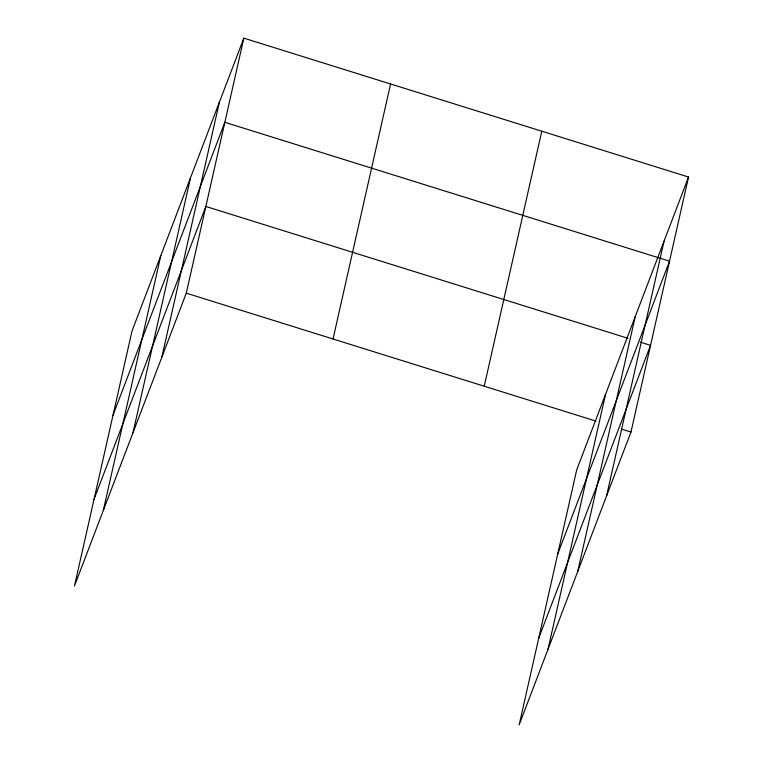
<?xml version="1.0" encoding="UTF-8"?>
<svg xmlns="http://www.w3.org/2000/svg" width="763" height="763" viewBox="0 0 763 763"><rect width="100%" height="100%" fill="white"/><g stroke="black" fill="none" stroke-linecap="round" stroke-linejoin="round"><path stroke-width="1.14" d="M103.301 510.485L160.85 255.471M132.991 432.726L190.54 177.703M161.813 357.246L219.362 102.232M243.836 38.15L132.028 330.951L74.478 585.965L186.286 293.164L243.836 38.15L688.522 177.035L630.972 432.049L519.164 724.85L576.714 469.836L688.522 177.035M333.03 339.001L390.58 83.978M484.228 386.221L541.778 131.198M547.987 649.37L605.536 394.357M577.686 571.601L635.236 316.588M606.509 496.131L664.058 241.108M113.029 415.11L224.847 122.309L669.533 261.184L557.724 553.986M94.04 499.26L205.848 206.458L627.968 338.295M538.735 638.145L650.543 345.343L640.386 342.167M186.286 293.164L595.979 421.119M621.94 429.226L630.972 432.049"/></g></svg>
